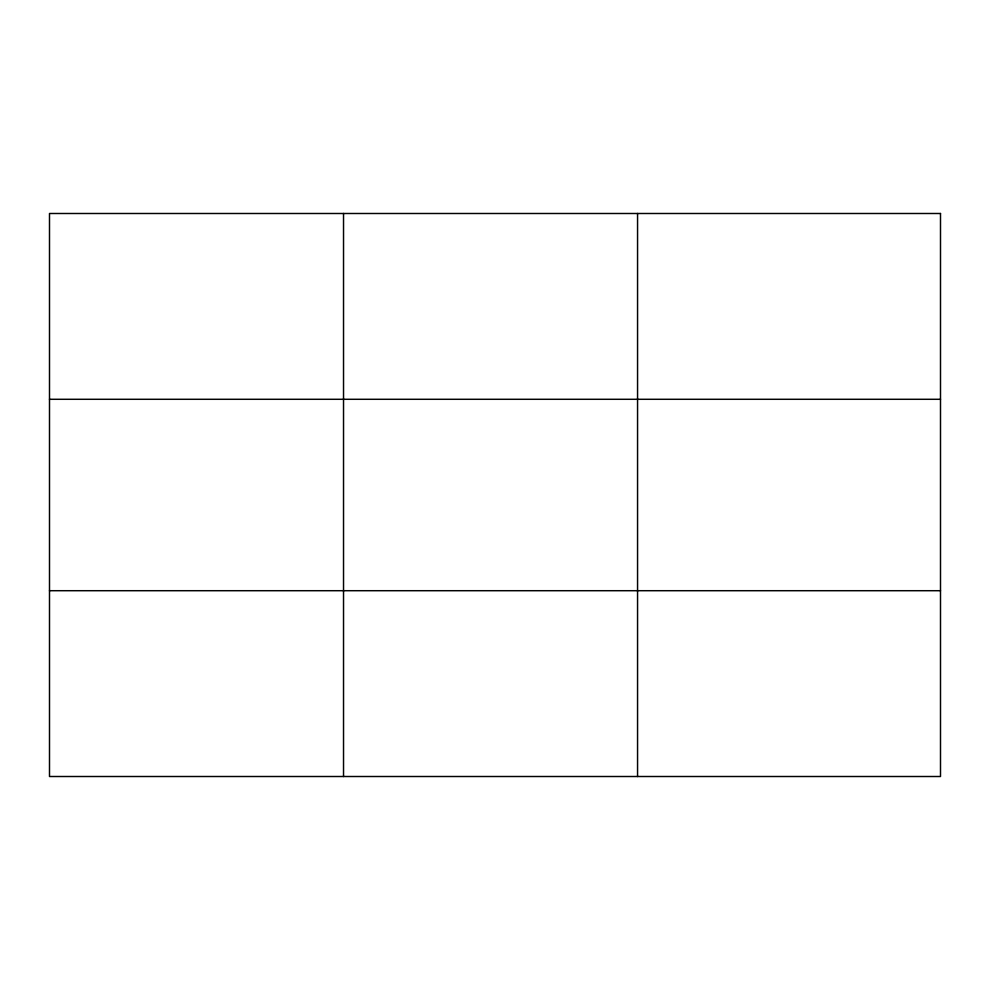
<?xml version="1.0" encoding="UTF-8"?>
<svg xmlns="http://www.w3.org/2000/svg" width="990" height="990" viewBox="0 0 990 990"><rect width="100%" height="100%" fill="white"/><g stroke="black" fill="none" stroke-linecap="round" stroke-linejoin="round"><path stroke-width="1.49" d="M343.53 213.494L343.53 776.507M637.56 213.494L637.56 776.507M49.5 399.292L940.5 399.292M49.5 590.708L940.5 590.708M940.5 213.494L940.5 776.507L49.5 776.507L49.5 213.494L940.5 213.494"/></g></svg>
